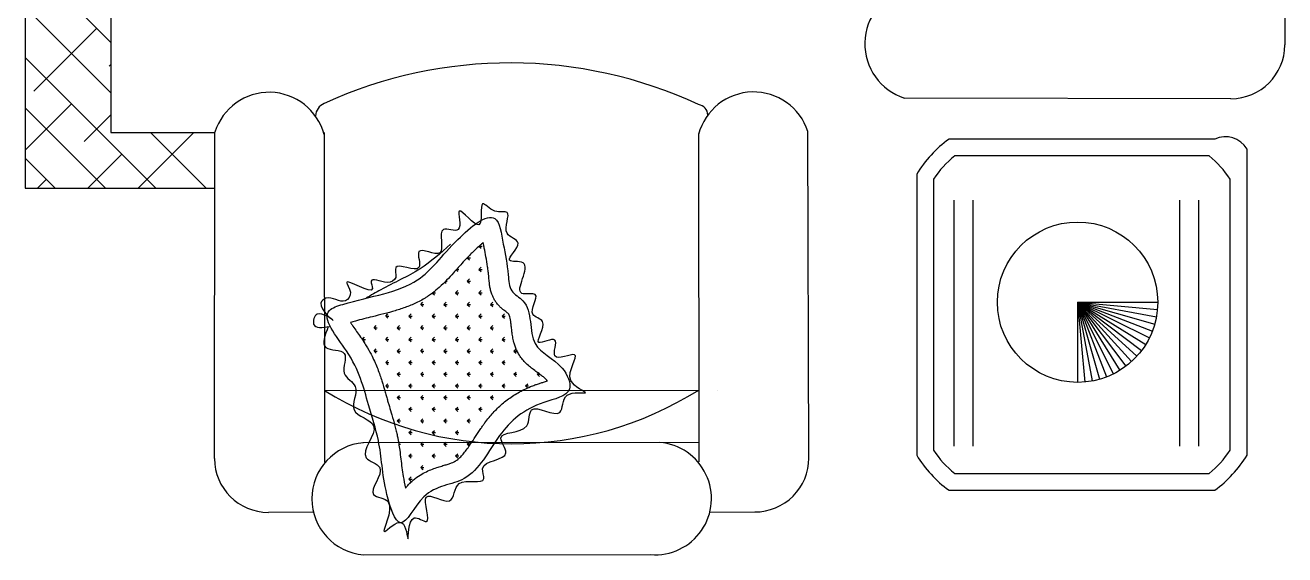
# Model space of a CAD drawing. Header units: millimetres. Extents: x 356 to 23963, y 1202 to 21076.
# Drawn here: x 21744 to 23686, y 1633 to 2449 of the extents above; entities that cross this region are included whole.
import ezdxf

# ---------------------------------------------------------------- set-up
doc = ezdxf.new("R2010")
doc.units = ezdxf.units.MM

msp = doc.modelspace()

# ---------------------------------------------------------------- linework, layer by layer
at = {"color": 0}
for p, q in [((21743.6, 4558.4), (21743.6, 2198.3)), ((21875.8, 4464.9), (21875.8, 2284)), ((21875.8, 2422.8), (21743.6, 2555)), ((23685.5, 2488.7), (23685.5, 2419.1)), ((21875.8, 2345.2), (21743.6, 2477.4)), ((21853.9, 2444.7), (21756.8, 2347.7)), ((21945.1, 2198.3), (21743.6, 2399.8)), ((21875.8, 2389), (21873.3, 2386.5)), ((23602.5, 2336.1), (23099.2, 2337.1)), ((21815.1, 2328.3), (21743.6, 2256.8)), ((21867.5, 2198.3), (21743.6, 2322.1)), ((21875.8, 2311.4), (21834.5, 2270.1)), ((21875.8, 2284), (22036.1, 2284)), ((22003.6, 2284), (21917.9, 2198.3)), ((22022.7, 2198.3), (21937, 2284)), ((22035.4, 1781.3), (22036.1, 2284.7)), ((22204.5, 2284.1), (22204.9, 1776)), ((22781.7, 2282.5), (22782.1, 1776.4)), ((22951.6, 1782), (22950.2, 2285.4)), ((23577.4, 2273.8), (23167.8, 2273.8)), ((23627.3, 1786.6), (23627.3, 2258.4)), ((21789.8, 2198.3), (21743.6, 2244.5)), ((21892.7, 2250.7), (21840.3, 2198.3)), ((23568.7, 2247.9), (23176.6, 2247.9)), ((23118, 2219.7), (23118, 1786.6)), ((21743.6, 2198.3), (22036, 2198.3)), ((21776.2, 2211.9), (21762.6, 2198.3)), ((23143.9, 2212.2), (23143.9, 1794.1)), ((23601.4, 1794.1), (23601.4, 2212.2)), ((23175.5, 2179.5), (23175.5, 1800.4)), ((23204.8, 2179.5), (23204.8, 1800.4)), ((23523.1, 2179.5), (23523.1, 1800.4)), ((23552.4, 2179.5), (23552.4, 1800.4)), ((22443.2, 2108.7), (22446.5, 2105.5)), ((22443.4, 2108.8), (22447.9, 2108.8)), ((22425.1, 2090.9), (22428.5, 2094.2)), ((22425.1, 2090.9), (22429.9, 2090.9)), ((22425.1, 2090.9), (22428.5, 2087.5)), ((22407.9, 2072.1), (22410.5, 2069.5)), ((22408.6, 2072.9), (22411.9, 2072.9)), ((22443.1, 2072.9), (22446.5, 2076.3)), ((22443.1, 2072.9), (22447.9, 2072.9)), ((22443.1, 2072.9), (22446.5, 2069.5)), ((22390.7, 2053.5), (22392.6, 2051.6)), ((22392.1, 2054.9), (22394, 2054.9)), ((22407.2, 2037), (22410.5, 2040.3)), ((22425.1, 2054.9), (22428.5, 2058.3)), ((22425.1, 2054.9), (22429.9, 2054.9)), ((22425.1, 2054.9), (22428.5, 2051.6)), ((22443.1, 2037), (22446.5, 2040.3)), ((22353.3, 2019), (22356.6, 2022.4)), ((22371.7, 2036.5), (22374.6, 2033.6)), ((22372.2, 2037), (22376, 2037)), ((22389.2, 2019), (22392.6, 2022.4)), ((22407.2, 2037), (22411.9, 2037)), ((22407.2, 2037), (22410.5, 2033.6)), ((22425.1, 2019), (22428.5, 2022.4)), ((22443.1, 2037), (22447.9, 2037)), ((22443.1, 2037), (22446.5, 2033.6)), ((22461.1, 2019), (22464.4, 2022.4)), ((23366, 2022.4), (23377.4, 1899.3)), ((23366, 2022.4), (23388.7, 1900.9)), ((23366, 2022.4), (23399.9, 1903.5)), ((23366, 2022.4), (23410.7, 1907.2)), ((23366, 2022.4), (23421.1, 1911.8)), ((23366, 2022.4), (23431.1, 1917.3)), ((23366, 2022.4), (23440.5, 1923.8)), ((23366, 2022.4), (23449.3, 1931.1)), ((23366, 2022.4), (23457.4, 1939.1)), ((23366, 2022.4), (23464.7, 1947.9)), ((23366, 2022.4), (23471.1, 1957.3)), ((23366, 2022.4), (23476.7, 1967.3)), ((23366, 2022.4), (23481.3, 1977.8)), ((23366, 2022.4), (23484.9, 1988.6)), ((23366, 2022.4), (23487.5, 1999.7)), ((23366, 2022.4), (23489.1, 2011)), ((23366, 2022.4), (23489.6, 2022.4)), ((23366, 2022.4), (23366, 1898.8)), ((22299.4, 2001), (22302.7, 2004.4)), ((22299.4, 2001), (22302.7, 1997.6)), ((22299.4, 2001), (22304.1, 2001)), ((22335.3, 2001), (22338.7, 2004.4)), ((22335.3, 2001), (22340.1, 2001)), ((22335.3, 2001), (22338.7, 1997.6)), ((22353.3, 2019), (22356.6, 2015.6)), ((22353.3, 2019), (22358, 2019)), ((22371.2, 2001), (22374.6, 2004.4)), ((22371.2, 2001), (22376, 2001)), ((22371.2, 2001), (22374.6, 1997.6)), ((22389.2, 2019), (22394, 2019)), ((22389.2, 2019), (22392.6, 2015.6)), ((22407.2, 2001), (22410.5, 2004.4)), ((22407.2, 2001), (22410.5, 1997.6)), ((22407.2, 2001), (22411.9, 2001)), ((22425.1, 2019), (22429.9, 2019)), ((22425.1, 2019), (22428.5, 2015.6)), ((22443.1, 2001), (22446.5, 2004.4)), ((22443.1, 2001), (22447.9, 2001)), ((22443.1, 2001), (22446.5, 1997.6)), ((22461.1, 2019), (22465.8, 2019)), ((22461.1, 2019), (22464.4, 2015.6)), ((22479, 2001), (22482.4, 2004.4)), ((22479, 2001), (22483.8, 2001)), ((22479, 2001), (22482.4, 1997.6)), ((22248.5, 1986.1), (22248.8, 1986.4)), ((22281.4, 1983.1), (22284.8, 1986.4)), ((22281.4, 1983.1), (22286.2, 1983.1)), ((22281.4, 1983.1), (22284.8, 1979.7)), ((22317.3, 1983.1), (22320.7, 1986.4)), ((22317.3, 1983.1), (22320.7, 1979.7)), ((22317.3, 1983.1), (22322.1, 1983.1)), ((22353.3, 1983.1), (22356.6, 1986.4)), ((22353.3, 1983.1), (22358, 1983.1)), ((22353.3, 1983.1), (22356.6, 1979.7)), ((22389.2, 1983.1), (22392.6, 1986.4)), ((22389.2, 1983.1), (22394, 1983.1)), ((22389.2, 1983.1), (22392.6, 1979.7)), ((22425.1, 1983.1), (22428.5, 1986.4)), ((22425.1, 1983.1), (22429.9, 1983.1)), ((22425.1, 1983.1), (22428.5, 1979.7)), ((22461.1, 1983.1), (22464.4, 1986.4)), ((22461.1, 1983.1), (22464.4, 1979.7)), ((22461.1, 1983.1), (22465.8, 1983.1)), ((22263.4, 1965.1), (22266.8, 1968.5)), ((22263.4, 1965.1), (22268.2, 1965.1)), ((22263.4, 1965.1), (22266.8, 1961.7)), ((22299.4, 1965.1), (22302.7, 1968.5)), ((22299.4, 1965.1), (22304.1, 1965.1)), ((22299.4, 1965.1), (22302.7, 1961.7)), ((22335.3, 1965.1), (22338.7, 1968.5)), ((22335.3, 1965.1), (22338.7, 1961.7)), ((22335.3, 1965.1), (22340.1, 1965.1)), ((22371.2, 1965.1), (22374.6, 1968.5)), ((22371.2, 1965.1), (22376, 1965.1)), ((22371.2, 1965.1), (22374.6, 1961.7)), ((22407.2, 1965.1), (22410.5, 1968.5)), ((22407.2, 1965.1), (22410.5, 1961.7)), ((22407.2, 1965.1), (22411.9, 1965.1)), ((22443.1, 1965.1), (22446.5, 1968.5)), ((22443.1, 1965.1), (22447.9, 1965.1)), ((22443.1, 1965.1), (22446.5, 1961.7)), ((22479, 1965.1), (22482.4, 1968.5)), ((22479, 1965.1), (22483.8, 1965.1)), ((22479, 1965.1), (22482.4, 1961.7)), ((22281.4, 1947.1), (22284.8, 1950.5)), ((22281.4, 1947.1), (22284.8, 1943.7)), ((22281.4, 1947.1), (22286.2, 1947.1)), ((22317.3, 1947.1), (22320.7, 1950.5)), ((22317.3, 1947.1), (22320.7, 1943.7)), ((22317.3, 1947.1), (22322.1, 1947.1)), ((22353.3, 1947.1), (22356.6, 1950.5)), ((22353.3, 1947.1), (22358, 1947.1)), ((22353.3, 1947.1), (22356.6, 1943.7)), ((22389.2, 1947.1), (22392.6, 1950.5)), ((22389.2, 1947.1), (22394, 1947.1)), ((22389.2, 1947.1), (22392.6, 1943.7)), ((22425.1, 1947.1), (22428.5, 1950.5)), ((22425.1, 1947.1), (22429.9, 1947.1)), ((22425.1, 1947.1), (22428.5, 1943.7)), ((22461.1, 1947.1), (22464.4, 1950.5)), ((22461.1, 1947.1), (22465.8, 1947.1)), ((22461.1, 1947.1), (22464.4, 1943.7)), ((22497, 1947.1), (22500.4, 1950.5)), ((22497, 1947.1), (22500.4, 1943.7)), ((22497, 1947.1), (22501.8, 1947.1)), ((22299.4, 1929.2), (22302.7, 1932.5)), ((22299.4, 1929.2), (22304.1, 1929.2)), ((22299.4, 1929.2), (22302.7, 1925.8)), ((22335.3, 1929.2), (22338.7, 1932.5)), ((22335.3, 1929.2), (22338.7, 1925.8)), ((22335.3, 1929.2), (22340.1, 1929.2)), ((22371.2, 1929.2), (22374.6, 1932.5)), ((22371.2, 1929.2), (22374.6, 1925.8)), ((22371.2, 1929.2), (22376, 1929.2)), ((22407.2, 1929.2), (22410.5, 1932.5)), ((22407.2, 1929.2), (22410.5, 1925.8)), ((22407.2, 1929.2), (22411.9, 1929.2)), ((22443.1, 1929.2), (22446.5, 1932.5)), ((22443.1, 1929.2), (22446.5, 1925.8)), ((22443.1, 1929.2), (22447.9, 1929.2)), ((22479, 1929.2), (22482.4, 1932.5)), ((22479, 1929.2), (22482.4, 1925.8)), ((22479, 1929.2), (22483.8, 1929.2)), ((22317.3, 1911.2), (22320.7, 1914.6)), ((22317.3, 1911.2), (22322.1, 1911.2)), ((22317.3, 1911.2), (22320.7, 1907.8)), ((22353.3, 1911.2), (22356.6, 1914.6)), ((22353.3, 1911.2), (22358, 1911.2)), ((22353.3, 1911.2), (22356.6, 1907.8)), ((22389.2, 1911.2), (22392.6, 1914.6)), ((22389.2, 1911.2), (22392.6, 1907.8)), ((22389.2, 1911.2), (22394, 1911.2)), ((22425.1, 1911.2), (22428.5, 1914.6)), ((22425.1, 1911.2), (22429.9, 1911.2)), ((22425.1, 1911.2), (22428.5, 1907.8)), ((22461.1, 1911.2), (22464.4, 1914.6)), ((22461.1, 1911.2), (22465.8, 1911.2)), ((22461.1, 1911.2), (22464.4, 1907.8)), ((22497, 1911.2), (22500.4, 1914.6)), ((22497, 1911.2), (22501.8, 1911.2)), ((22497, 1911.2), (22500.4, 1907.8)), ((22532.9, 1911.2), (22534.7, 1913)), ((22532.9, 1911.2), (22537.2, 1911.2)), ((22532.9, 1911.2), (22536.3, 1907.8)), ((22204.8, 1886.5), (22782, 1887)), ((22299.4, 1893.2), (22302.7, 1896.6)), ((22299.4, 1893.2), (22304.1, 1893.2)), ((22299.4, 1893.2), (22302.7, 1889.8)), ((22335.3, 1893.2), (22338.7, 1896.6)), ((22335.3, 1893.2), (22338.7, 1889.8)), ((22335.3, 1893.2), (22340.1, 1893.2)), ((22371.2, 1893.2), (22374.6, 1896.6)), ((22371.2, 1893.2), (22376, 1893.2)), ((22371.2, 1893.2), (22374.6, 1889.8)), ((22407.2, 1893.2), (22410.5, 1896.6)), ((22407.2, 1893.2), (22410.5, 1889.8)), ((22407.2, 1893.2), (22411.9, 1893.2)), ((22443.1, 1893.2), (22446.5, 1896.6)), ((22443.1, 1893.2), (22447.9, 1893.2)), ((22443.1, 1893.2), (22446.5, 1889.8)), ((22479, 1893.2), (22482.4, 1896.6)), ((22479, 1893.2), (22483.8, 1893.2)), ((22479, 1893.2), (22482.4, 1889.8)), ((22515, 1893.2), (22518.3, 1896.6)), ((22515, 1893.2), (22519.7, 1893.2)), ((22515, 1893.2), (22518, 1890.2)), ((22811.3, 1887), (22811.5, 1887)), ((22317.3, 1875.3), (22320.7, 1878.6)), ((22317.3, 1875.3), (22322.1, 1875.3)), ((22317.3, 1875.3), (22320.7, 1871.9)), ((22353.3, 1875.3), (22356.6, 1878.6)), ((22353.3, 1875.3), (22356.6, 1871.9)), ((22353.3, 1875.3), (22358, 1875.3)), ((22389.2, 1875.3), (22392.6, 1878.6)), ((22389.2, 1875.3), (22394, 1875.3)), ((22389.2, 1875.3), (22392.6, 1871.9)), ((22425.1, 1875.3), (22428.5, 1878.6)), ((22425.1, 1875.3), (22429.9, 1875.3)), ((22425.1, 1875.3), (22428.5, 1871.9)), ((22461.1, 1875.3), (22464.4, 1878.6)), ((22461.1, 1875.3), (22465.8, 1875.3)), ((22461.1, 1875.3), (22464.4, 1871.9)), ((22335.3, 1857.3), (22338.7, 1860.7)), ((22335.3, 1857.3), (22340.1, 1857.3)), ((22335.3, 1857.3), (22338.7, 1853.9)), ((22371.2, 1857.3), (22374.6, 1860.7)), ((22371.2, 1857.3), (22376, 1857.3)), ((22371.2, 1857.3), (22374.6, 1853.9)), ((22407.2, 1857.3), (22410.5, 1860.7)), ((22407.2, 1857.3), (22411.9, 1857.3)), ((22407.2, 1857.3), (22410.5, 1853.9)), ((22443.1, 1857.3), (22446.5, 1860.7)), ((22443.1, 1857.3), (22446.5, 1853.9)), ((22443.1, 1857.3), (22447.9, 1857.3)), ((22317.3, 1839.3), (22320.7, 1842.7)), ((22317.3, 1839.3), (22322.1, 1839.3)), ((22317.3, 1839.3), (22320.7, 1835.9)), ((22353.3, 1839.3), (22356.6, 1842.7)), ((22353.3, 1839.3), (22358, 1839.3)), ((22353.3, 1839.3), (22356.6, 1835.9)), ((22389.2, 1839.3), (22392.6, 1842.7)), ((22389.2, 1839.3), (22394, 1839.3)), ((22389.2, 1839.3), (22392.6, 1835.9)), ((22425.1, 1839.3), (22428.5, 1842.7)), ((22425.1, 1839.3), (22428.5, 1835.9)), ((22425.1, 1839.3), (22429.9, 1839.3)), ((22264.3, 1806.1), (22782.1, 1806.5)), ((22319.3, 1805.4), (22320.7, 1806.8)), ((22335.3, 1821.4), (22338.7, 1824.7)), ((22335.3, 1821.4), (22338.7, 1818)), ((22335.3, 1821.4), (22340.1, 1821.4)), ((22353.3, 1803.4), (22356.6, 1806.8)), ((22371.2, 1821.4), (22374.6, 1824.7)), ((22371.2, 1821.4), (22376, 1821.4)), ((22371.2, 1821.4), (22374.6, 1818)), ((22389.2, 1803.4), (22392.6, 1806.8)), ((22407.2, 1821.4), (22410.5, 1824.7)), ((22407.2, 1821.4), (22410.5, 1818)), ((22407.2, 1821.4), (22411.9, 1821.4)), ((22425.1, 1803.4), (22428.5, 1806.8)), ((22319.6, 1803.4), (22322.1, 1803.4)), ((22320.1, 1800.6), (22320.7, 1800)), ((22335.3, 1785.4), (22338.7, 1788.8)), ((22353.3, 1803.4), (22356.6, 1800)), ((22353.3, 1803.4), (22358, 1803.4)), ((22371.2, 1785.4), (22374.6, 1788.8)), ((22389.2, 1803.4), (22392.6, 1800)), ((22389.2, 1803.4), (22394, 1803.4)), ((22407.2, 1785.4), (22410.5, 1788.8)), ((22425.1, 1803.4), (22429.9, 1803.4)), ((22425.1, 1803.4), (22428, 1800.5)), ((22335.3, 1785.4), (22338.7, 1782)), ((22335.3, 1785.4), (22340.1, 1785.4)), ((22353.3, 1767.5), (22356.6, 1770.8)), ((22353.3, 1767.5), (22358, 1767.5)), ((22353.3, 1767.5), (22356.6, 1764.1)), ((22371.2, 1785.4), (22376, 1785.4)), ((22371.2, 1785.4), (22374.6, 1782)), ((22407.2, 1785.4), (22410.5, 1782)), ((22407.2, 1785.4), (22411.9, 1785.4)), ((22335.3, 1749.5), (22338.7, 1752.9)), ((22335.3, 1749.5), (22338.7, 1746.1)), ((22335.3, 1749.5), (22340.1, 1749.5)), ((23176.6, 1758.4), (23568.7, 1758.4)), ((23167.8, 1732.4), (23577.4, 1732.4)), ((22188, 1698.5), (22118.5, 1698.4)), ((22799.1, 1698.9), (22868.7, 1699)), ((22265.2, 1632.9), (22708, 1633.2))]:
    msp.add_line(p, q, dxfattribs=at)
msp.add_circle((23366, 2022.4), 123.6, dxfattribs=at)
for centre, radius, start, end in [((23125.8, 2420.8), 87.8, 104.8805, 252.3618), ((23602.5, 2419.1), 83, 270, 0), ((22491.3, 1703.1), 688.2, 65.0449, 114.6291), ((22119.7, 2258.2), 87.8, 14.9234, 162.4047), ((22866.6, 2258.7), 87.8, 17.6811, 165.1624), ((22212.9, 2308.8), 21.6, 112.7724, 177.8737), ((22779.6, 2310.8), 16.4, 1.0118, 82.5927), ((23274.3, 2125.8), 182.3, 125.714, 149.0098), ((23593.8, 2238.3), 39.1, 30.9613, 114.7517), ((23274.3, 2125.8), 156.4, 128.6692, 146.4696), ((23471, 2125.8), 156.4, 33.5304, 51.3308), ((22493.1, 2348.9), 544.9, 238.0606, 302.0252), ((22272.1, 1719.3), 86.6, 94.5155, 265.4), ((22715, 1719.6), 86.6, 265.4, 85.5703), ((23274.3, 1880.5), 182.3, 210.9902, 234.286), ((23274.3, 1880.5), 156.4, 213.5304, 231.3308), ((23471, 1880.5), 156.4, 308.6692, 326.4696), ((23471, 1880.5), 182.3, 305.714, 329.0098), ((22118.4, 1781.4), 83, 180.0429, 270.0429), ((22868.6, 1782), 83, 270.0429, 0.0429)]:
    msp.add_arc(centre, radius, start, end, dxfattribs=at)
at = {"color": 0, "extrusion": (0, 0, -1)}
msp.add_arc((-22480.7, 2111.7), 30, 348.6773, 351.2971, dxfattribs=at)
at = {"color": 0}
for points in [[(22210.9, 1984.9), (22207.1, 1952.7), (22235.5, 1943.3), (22235.5, 1913), (22252.5, 1892.2), (22250.6, 1856.3), (22280.8, 1831.7), (22269.4, 1782.5), (22290.2, 1767.4), (22280.8, 1725.8), (22303.4, 1714.4), (22297.8, 1669), (22324.2, 1682.3), (22333.6, 1657.7), (22343.1, 1689.8), (22362, 1684.2), (22362, 1722), (22397.8, 1716.3), (22412.9, 1742.8), (22450.7, 1750.4), (22448.8, 1765.5), (22484.7, 1790.1), (22477.1, 1812.8), (22516.8, 1831.7), (22524.3, 1856.3), (22567.8, 1852.5), (22579.1, 1879), (22607.4, 1882.8), (22584.8, 1901.7), (22590.4, 1941.4), (22560.2, 1939.5), (22560.2, 1964.1), (22535.7, 1960.3), (22541.3, 1992.4), (22526.2, 2003.8), (22530, 2034.1), (22509.2, 2035.9), (22511.1, 2083.2), (22490.4, 2087), (22503.6, 2113.5), (22486.6, 2128.6), (22486.6, 2160.8), (22467.7, 2162.7), (22448.8, 2174), (22443.2, 2141.9), (22412.9, 2162.7), (22411.1, 2134.3), (22388.4, 2134.3), (22382.7, 2098.4), (22350.6, 2100.3), (22350.6, 2075.7), (22314.8, 2075.7), (22314.8, 2060.5), (22301.5, 2053), (22277, 2054.9), (22278.9, 2043.5), (22239.2, 2053), (22244.9, 2037.8), (22237.3, 2024.6), (22207.1, 2028.4), (22199.6, 2020.8), (22218.5, 1994.3), (22193.9, 2003.8), (22188.3, 1988.7), (22212.8, 1984.9)], [(22480.7, 2111.7), (22467.5, 2151.4), (22410.8, 2119.3), (22348.5, 2056.9), (22233.3, 2019), (22212.6, 2009.6), (22239, 1947.2), (22273, 1864), (22288.1, 1809.1), (22301.3, 1725.9), (22322.1, 1682.4), (22358, 1722.1), (22420.3, 1750.5), (22475, 1816.7), (22543, 1867.7), (22582.6, 1888.5), (22571.3, 1920.7), (22529.8, 1958.5), (22510.9, 2024.7), (22493.9, 2039.8), (22488.2, 2064.4), (22480.7, 2111.7)], [(22399.5, 2111.7), (22352.3, 2073.9), (22291.9, 2041.7), (22269.2, 2028.5)]]:
    msp.add_spline(points, degree=3, dxfattribs=at)
for points, knots in [([(22449.9, 2114.4), (22449.3, 2113.9), (22448.8, 2113.4), (22447, 2112), (22445.8, 2111), (22441.7, 2107.4), (22438.7, 2104.6), (22434.3, 2100.3), (22432.8, 2098.8), (22429.9, 2095.9), (22428.5, 2094.4), (22424.3, 2090.1), (22421.6, 2087.2), (22413.7, 2078.7), (22408.8, 2073.1), (22400.4, 2063.8), (22396.9, 2060), (22389.8, 2052.5), (22386, 2048.8), (22378.7, 2042.2), (22375.2, 2039.2), (22369.6, 2034.9), (22367.6, 2033.5), (22364.1, 2031.2), (22362.7, 2030.3), (22360, 2028.6), (22358.6, 2027.8), (22354.4, 2025.3), (22351.5, 2023.8), (22343, 2019.7), (22337.3, 2017.2), (22325.7, 2012.9), (22319.9, 2011), (22308.2, 2007.5), (22302.4, 2005.9), (22290.6, 2002.9), (22284.8, 2001.4), (22270.1, 1997.8), (22261.4, 1995.7), (22250.1, 1992.6), (22247.6, 1991.9), (22245.1, 1991.2)], [85.52081, 85.52081, 85.52081, 85.52081, 87.640059, 87.640059, 91.878559, 91.878559, 102.389024, 102.389024, 107.8015, 107.8015, 113.213976, 113.213976, 124.038929, 124.038929, 145.688834, 145.688834, 160.716331, 160.716331, 175.743828, 175.743828, 188.285115, 188.285115, 194.842722, 194.842722, 199.148767, 199.148767, 203.454812, 203.454812, 212.066901, 212.066901, 229.09625, 229.09625, 246.125599, 246.125599, 263.154948, 263.154948, 280.184297, 280.184297, 305.642362, 305.642362, 313.155496, 313.155496, 313.155496, 313.155496]), ([(22451, 2107.2), (22450.9, 2108.1), (22450.8, 2109), (22450.4, 2111.4), (22450.1, 2112.9), (22449.9, 2114.4)], [0, 0, 0, 0, 2.170658, 2.170658, 6.046587, 6.046587, 6.046587, 6.046587]), ([(22489.2, 2004), (22489.2, 2004), (22489.1, 2004.1), (22488.8, 2004.3), (22488.5, 2004.6), (22487.7, 2005.3), (22487.2, 2005.7), (22485.9, 2006.6), (22485.2, 2007.2), (22483.5, 2008.5), (22482.6, 2009.2), (22480.5, 2010.8), (22479.4, 2011.7), (22477.1, 2013.8), (22475.9, 2015), (22473.3, 2017.6), (22472, 2019.1), (22470.3, 2021.2), (22470, 2021.7), (22469.4, 2022.5), (22469.1, 2022.9), (22468.6, 2023.7), (22468.3, 2024.1), (22467.6, 2025.3), (22467.1, 2026.1), (22465.8, 2028.4), (22465, 2030), (22463.7, 2033.1), (22463.1, 2034.6), (22461.8, 2038.4), (22461.2, 2040.6), (22460.3, 2044.8), (22459.9, 2046.8), (22459.4, 2050.5), (22459.2, 2052.3), (22458.9, 2055.5), (22458.7, 2057), (22458.6, 2059.1), (22458.5, 2059.8), (22458.4, 2060.8), (22458.4, 2061.2), (22458.3, 2061.9), (22458.3, 2062.3), (22458.2, 2062.9), (22458.2, 2063.2), (22458.1, 2064.2), (22458.1, 2064.9), (22457.9, 2066.8), (22457.7, 2068.1), (22457.3, 2071.9), (22456.9, 2074.5), (22455.8, 2082.2), (22454.9, 2087.3), (22453, 2096.9), (22452.2, 2101.3), (22451.3, 2105.8)], [1183.700543, 1183.700543, 1183.700543, 1183.700543, 1185.081985, 1185.081985, 1187.844871, 1187.844871, 1190.607756, 1190.607756, 1193.370641, 1193.370641, 1196.133526, 1196.133526, 1198.896411, 1198.896411, 1201.659297, 1201.659297, 1204.422182, 1204.422182, 1205.132906, 1205.132906, 1205.717778, 1205.717778, 1206.302649, 1206.302649, 1207.472392, 1207.472392, 1209.811877, 1209.811877, 1212.151363, 1212.151363, 1215.903452, 1215.903452, 1219.655541, 1219.655541, 1223.407631, 1223.407631, 1227.15972, 1227.15972, 1229.098908, 1229.098908, 1230.297271, 1230.297271, 1231.361328, 1231.361328, 1232.425385, 1232.425385, 1234.553498, 1234.553498, 1238.809725, 1238.809725, 1247.322178, 1247.322178, 1264.347085, 1264.347085, 1278.448041, 1278.448041, 1278.448041, 1278.448041]), ([(22548.7, 1901), (22548.5, 1901.2), (22548.4, 1901.3), (22548.1, 1901.7), (22548, 1901.8), (22547.5, 1902.4), (22547.2, 1902.7), (22546.2, 1903.7), (22545.5, 1904.4), (22543.4, 1906.4), (22541.8, 1907.7), (22538.3, 1910.4), (22536.4, 1911.8), (22532.1, 1914.9), (22529.8, 1916.6), (22525.3, 1919.9), (22523.2, 1921.6), (22518.8, 1925.2), (22516.6, 1927.2), (22512.6, 1931.4), (22510.8, 1933.3), (22507.5, 1937.7), (22505.8, 1940), (22503.7, 1943.6), (22503.2, 1944.6), (22502.1, 1946.7), (22501.6, 1947.7), (22500.3, 1950.7), (22499.5, 1952.7), (22498.2, 1956.7), (22497.6, 1958.6), (22496.3, 1963.4), (22495.7, 1966.3), (22494.7, 1971.7), (22494.4, 1974.3), (22493.7, 1979.3), (22493.5, 1981.7), (22492.9, 1986.1), (22492.7, 1988.2), (22492.2, 1992.1), (22491.9, 1993.9), (22491.4, 1997), (22491.1, 1998.4), (22490.5, 2000.8), (22490.2, 2001.7), (22489.8, 2002.9), (22489.6, 2003.3), (22489.3, 2003.8), (22489.2, 2004), (22489.2, 2004)], [1056.689492, 1056.689492, 1056.689492, 1056.689492, 1057.826114, 1057.826114, 1058.962736, 1058.962736, 1061.235979, 1061.235979, 1065.782465, 1065.782465, 1073.780173, 1073.780173, 1081.777881, 1081.777881, 1089.775589, 1089.775589, 1096.272096, 1096.272096, 1102.768603, 1102.768603, 1107.809424, 1107.809424, 1112.850245, 1112.850245, 1114.811668, 1114.811668, 1116.773092, 1116.773092, 1120.695939, 1120.695939, 1124.618787, 1124.618787, 1130.88839, 1130.88839, 1137.157993, 1137.157993, 1143.427596, 1143.427596, 1149.697199, 1149.697199, 1155.966802, 1155.966802, 1162.236405, 1162.236405, 1168.506008, 1168.506008, 1173.465293, 1173.465293, 1178.387197, 1178.387197, 1178.387197, 1178.387197]), ([(22245.1, 1991.2), (22245.4, 1990.6), (22245.8, 1990), (22247.1, 1988.1), (22247.9, 1986.8), (22250.6, 1982.9), (22252.6, 1980.2), (22256.6, 1974.6), (22258.6, 1971.6), (22261.5, 1967.5), (22262.2, 1966.4), (22263.7, 1964.2), (22264.5, 1963.1), (22265.9, 1960.8), (22266.7, 1959.7), (22268.8, 1956.3), (22270.1, 1954.1), (22273.9, 1947.6), (22276.3, 1943.2), (22281.7, 1932.3), (22284.6, 1925.8), (22289.5, 1913.1), (22291.6, 1907), (22295.3, 1895), (22297, 1889.3), (22299.2, 1881.4), (22299.8, 1879.2), (22300.8, 1875.8), (22301.2, 1874.6), (22301.8, 1872.4), (22302.1, 1871.4), (22302.7, 1869.4), (22303, 1868.4), (22303.8, 1865.5), (22304.4, 1863.4), (22306.3, 1857.3), (22307.6, 1853.1), (22310.5, 1843.2), (22312.1, 1837.4), (22314.3, 1829), (22314.9, 1826.4), (22316.2, 1821.3), (22316.7, 1818.8), (22317.5, 1815.3), (22317.7, 1814.3), (22318.1, 1812.4), (22318.2, 1811.4), (22318.8, 1808.6), (22319.1, 1806.7), (22320, 1801.2), (22320.5, 1797.6), (22321.6, 1789.5), (22322.2, 1785), (22323.2, 1776), (22323.8, 1771.6), (22324.9, 1762.8), (22325.6, 1758.3), (22327.3, 1748), (22328.4, 1742.1), (22329.8, 1735.8)], [380.315627, 380.315627, 380.315627, 380.315627, 382.37168, 382.37168, 386.483785, 386.483785, 394.520386, 394.520386, 402.556987, 402.556987, 405.495544, 405.495544, 408.425637, 408.425637, 411.355729, 411.355729, 417.215913, 417.215913, 428.936281, 428.936281, 447.426502, 447.426502, 465.916724, 465.916724, 484.406945, 484.406945, 491.539714, 491.539714, 495.654181, 495.654181, 498.852023, 498.852023, 502.049865, 502.049865, 508.445548, 508.445548, 521.236914, 521.236914, 537.963762, 537.963762, 545.471776, 545.471776, 552.590741, 552.590741, 555.306825, 555.306825, 558.022908, 558.022908, 563.455076, 563.455076, 574.31941, 574.31941, 588.703135, 588.703135, 603.086861, 603.086861, 617.470586, 617.470586, 635.13153, 635.13153, 635.13153, 635.13153]), ([(22329.8, 1735.8), (22330.4, 1736.5), (22331, 1737.2), (22332.9, 1739.3), (22334.2, 1740.7), (22336, 1742.6), (22336.5, 1743.1), (22337.8, 1744.4), (22338.8, 1745.3), (22341.5, 1747.7), (22343.2, 1749.2), (22348.3, 1753.1), (22351.6, 1755.3), (22358.1, 1759.1), (22361.3, 1760.7), (22367.6, 1763.6), (22370.7, 1764.8), (22376.6, 1766.9), (22379.4, 1767.8), (22384.6, 1769.5), (22387.1, 1770.2), (22391.7, 1771.6), (22393.8, 1772.2), (22397.7, 1773.4), (22399.4, 1774), (22402.4, 1775.1), (22403.7, 1775.7), (22405, 1776.4), (22405.3, 1776.5), (22405.8, 1776.8), (22406, 1776.9), (22406.4, 1777.1), (22406.6, 1777.2), (22407.2, 1777.6), (22407.6, 1777.8), (22408.8, 1778.7), (22409.7, 1779.3), (22412, 1781.2), (22413.5, 1782.5), (22416.6, 1785.7), (22418.2, 1787.5), (22421.5, 1791.6), (22423.2, 1793.8), (22426.7, 1798.5), (22428.5, 1801.1), (22432.7, 1807.4), (22435.2, 1811.2), (22440.4, 1819.2), (22443.1, 1823.4), (22447.1, 1829.1), (22448.2, 1830.7), (22450.2, 1833.6), (22451.2, 1835), (22454.3, 1839.2), (22456.5, 1841.9), (22462.8, 1849.5), (22467.1, 1854.3), (22476.4, 1863.4), (22481.3, 1867.7), (22491.9, 1875.7), (22497.6, 1879.5), (22509.6, 1886.3), (22515.9, 1889.4), (22524.8, 1893.1), (22527.1, 1893.9), (22530.3, 1895.1), (22531.2, 1895.4), (22533, 1896.1), (22534, 1896.4), (22535.8, 1897), (22536.7, 1897.3), (22539.4, 1898.1), (22541.1, 1898.6), (22544.9, 1899.8), (22546.9, 1900.4), (22548.7, 1901)], [733.180406, 733.180406, 733.180406, 733.180406, 734.917165, 734.917165, 738.390683, 738.390683, 739.49363, 739.49363, 741.699522, 741.699522, 745.831097, 745.831097, 753.256268, 753.256268, 760.681439, 760.681439, 768.106609, 768.106609, 775.53178, 775.53178, 782.956951, 782.956951, 790.382121, 790.382121, 797.807292, 797.807292, 805.232463, 805.232463, 807.265139, 807.265139, 808.823445, 808.823445, 810.381751, 810.381751, 813.498362, 813.498362, 819.731585, 819.731585, 829.694062, 829.694062, 839.656539, 839.656539, 849.619017, 849.619017, 859.581494, 859.581494, 873.09851, 873.09851, 886.615525, 886.615525, 891.629906, 891.629906, 895.951105, 895.951105, 904.968031, 904.968031, 921.298199, 921.298199, 937.628366, 937.628366, 953.958533, 953.958533, 970.288701, 970.288701, 975.68676, 975.68676, 977.825081, 977.825081, 979.987485, 979.987485, 982.149889, 982.149889, 986.474697, 986.474697, 992.028167, 992.028167, 992.028167, 992.028167])]:
    msp.add_open_spline(points, degree=3, knots=knots, dxfattribs=at)

doc.saveas('drawing.dxf')
